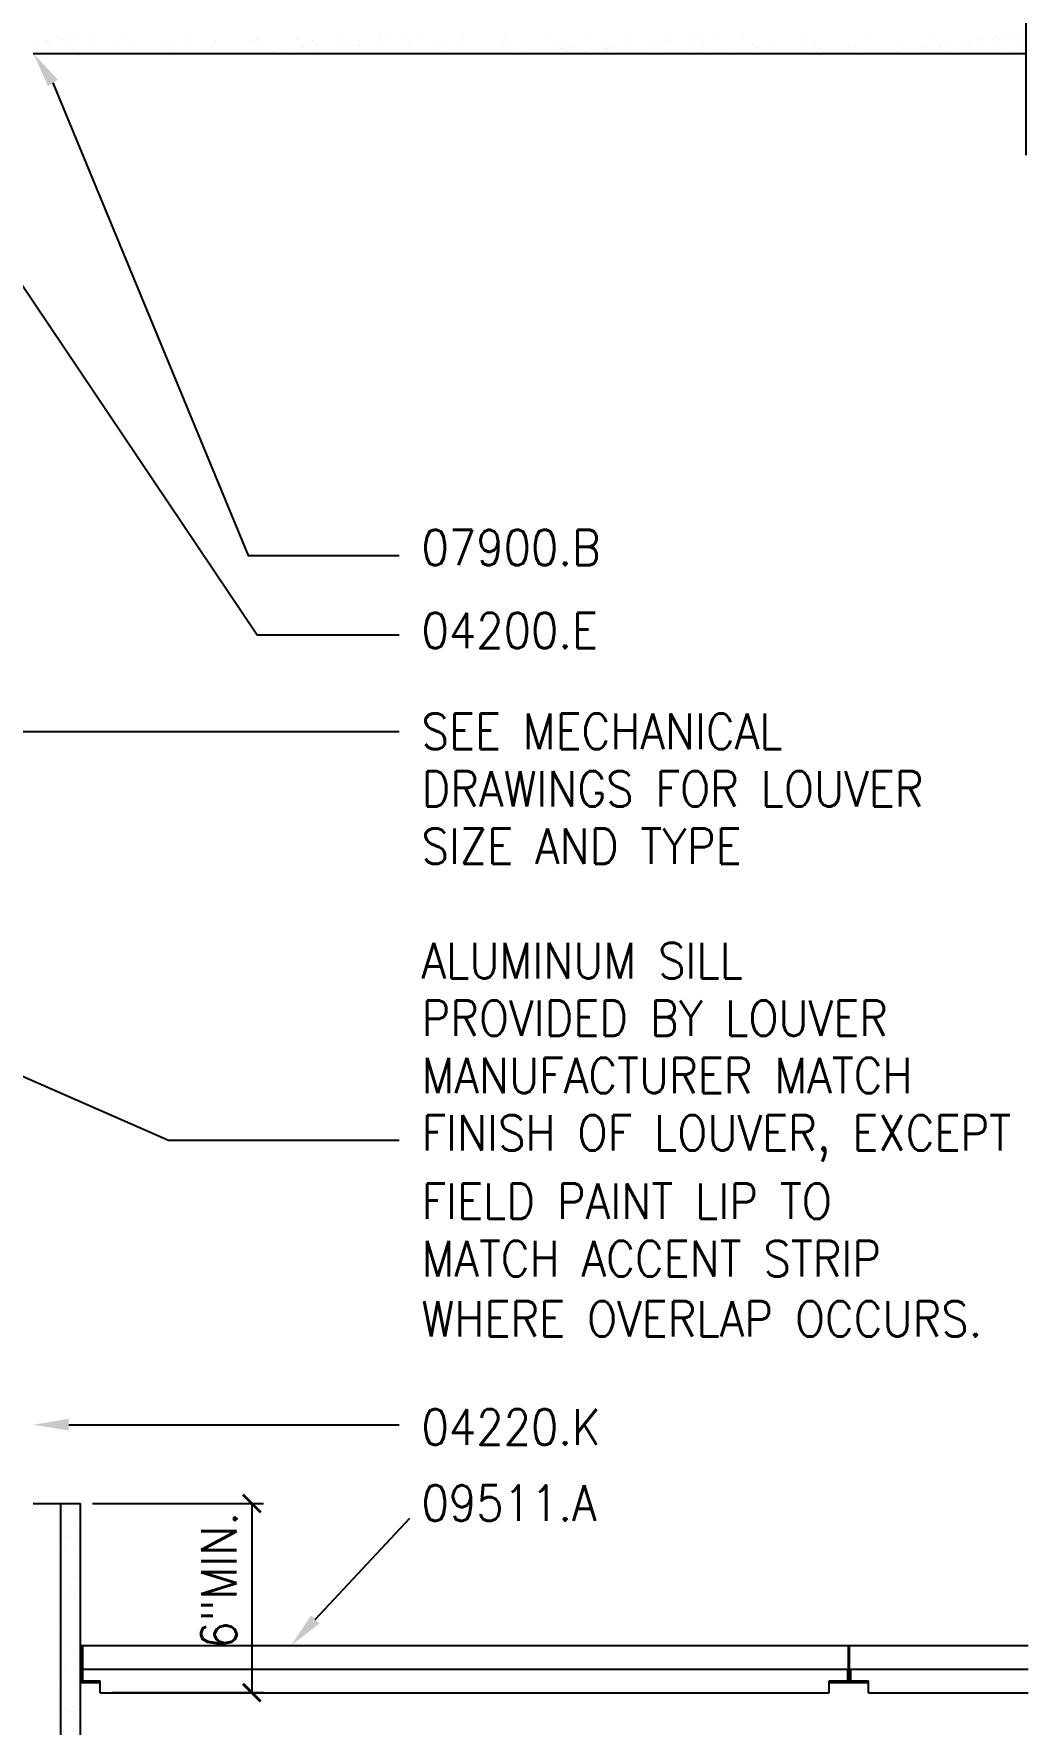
# Model space of a CAD drawing. Extents: x 10 to 698, y 9 to 300.
# Drawn here: x 324 to 355.6, y 164.1 to 217.7 of the extents above; entities that cross this region are included whole.
import ezdxf

# ---------------------------------------------------------------- set-up
doc = ezdxf.new("R2010")
doc.units = 0
doc.header["$LTSCALE"] = 0.5
doc.header["$MEASUREMENT"] = 0
doc.layers.get('0').update_dxf_attribs({"linetype": 'CONTINUOUS'})
doc.layers.get('DEFPOINTS').update_dxf_attribs({"linetype": 'CONTINUOUS'})
for name, color, linetype in [('A-ANNO-DIMS', 7, 'CONTINUOUS'), ('A-ANNO-NOTE', 7, 'CONTINUOUS'), ('A-ANNO-SYMB', 7, 'CONTINUOUS'), ('A-SECT-MCUT', 2, 'CONTINUOUS'), ('A-SECT-PATT', 8, 'CONTINUOUS')]:
    doc.layers.add(name, color=color, linetype=linetype)
doc.styles.add('NOTE', font='romans.shx', dxfattribs={"width": 0.9})
doc.dimstyles.new('A1-12', dxfattribs={"dimscale": 12, "dimtxt": 0.09375, "dimasz": 0.046875, "dimexe": 0.03125, "dimexo": 0.03125, "dimgap": 0.03125, "dimtad": 1, "dimdec": 8, "dimzin": 3, "dimdsep": 46, "dimlunit": 4, "dimtxsty": 'Standard', "dimblk1": 'ARCHTICK', "dimblk2": 'ARCHTICK', "dimsah": 1, "dimcen": 0.09375, "dimclrd": 256, "dimclre": 256, "dimclrt": 256, "dimadec": 0, "dimazin": 0, "dimtfac": 1, "dimtdec": 8, "dimtmove": 2, "dimatfit": 3, "dimldrblk": 'ARCHTICK', "dimfxl": 0, "dimtolj": 1, "dimtzin": 3, "dimarcsym": 0})

# ---------------------------------------------------------------- blocks, each defined once
blk = doc.blocks.new('_ARCHTICK')
at = {"color": 0, "linetype": 'ByBlock'}
blk.add_lwpolyline([(-0.5, -0.5, 0.15, 0.15, 0), (0.5, 0.5, 0.15, 0.15, 0)], format="xyseb", dxfattribs=at)
blk = doc.blocks.new('*D52')
at = {"linetype": 'ByBlock'}
for p, q in [((325.88, 171.075), (331.311, 171.075)), ((330.936, 171.075), (330.936, 165.075)), ((326.505, 165.075), (331.311, 165.075))]:
    blk.add_line(p, q, dxfattribs=at)
at = {"layer": 'DEFPOINTS', "color": 0, "linetype": 'ByBlock'}
for p in [(325.505, 171.075), (326.13, 165.075), (330.936, 165.075)]:
    blk.add_point(p, dxfattribs=at)
at = {"linetype": 'ByBlock', "xscale": 0.5625, "yscale": 0.5625, "zscale": 0.5625}
for p, rotation in [((330.936, 171.075), 90), ((330.936, 165.075), 270)]:
    blk.add_blockref('_ARCHTICK', p, dxfattribs=dict(at, rotation=rotation))
at = {"linetype": 'ByBlock', "style": 'NOTE', "width": 0.9}
blk.add_text('6"MIN.', height=1.125, rotation=90, dxfattribs=at).set_placement((330.454, 166.467))
blk = doc.blocks.new('*X301')
at = {"color": 0}
for p, q in [((324.886, 170.935), (324.886, 170.935)), ((325.399, 170.681), (325.399, 170.681)), ((325.189, 170.02), (325.189, 170.02)), ((325.361, 170.351), (325.361, 170.351)), ((324.941, 169.648), (324.941, 169.648)), ((325.006, 169.583), (325.006, 169.583)), ((325.347, 169.701), (325.347, 169.701)), ((325.43, 169.717), (325.43, 169.717)), ((325.142, 168.38), (325.142, 168.38)), ((325.199, 168.465), (325.199, 168.465)), ((325.402, 168.414), (325.402, 168.414)), ((325.462, 168.754), (325.462, 168.754)), ((325.208, 168.186), (325.208, 168.186)), ((325.3, 168.102), (325.3, 168.102)), ((325.41, 168.331), (325.41, 168.331)), ((325.493, 167.791), (325.493, 167.791)), ((324.924, 167.056), (324.924, 167.056)), ((324.88, 166.333), (324.88, 166.333)), ((325.016, 166.592), (325.016, 166.592)), ((325.257, 166.326), (325.257, 166.326)), ((324.978, 165.769), (324.978, 165.769)), ((325.385, 165.822), (325.385, 165.822)), ((324.912, 165.369), (324.912, 165.369)), ((325.42, 165.34), (325.42, 165.34)), ((324.943, 164.406), (324.943, 164.406)), ((325.064, 164.572), (325.064, 164.572)), ((325.179, 164.501), (325.179, 164.501)), ((325.276, 164.492), (325.276, 164.492)), ((325.369, 164.407), (325.369, 164.407)), ((325.439, 164.535), (325.439, 164.535)), ((324.89, 163.029), (324.89, 163.029)), ((324.961, 163.177), (324.961, 163.177)), ((324.975, 163.442), (324.975, 163.442)), ((325.257, 163.454), (325.257, 163.454)), ((325.468, 163.32), (325.468, 163.32)), ((325.006, 162.479), (325.006, 162.479)), ((325.325, 162.631), (325.325, 162.631)), ((325.422, 161.943), (325.422, 161.943)), ((325.015, 161.89), (325.015, 161.89)), ((325.038, 161.515), (325.038, 161.515)), ((325.074, 161.581), (325.074, 161.581)), ((325.069, 160.552), (325.069, 160.552)), ((325.216, 160.622), (325.216, 160.622)), ((325.345, 160.797), (325.345, 160.797)), ((325.437, 160.712), (325.437, 160.712)), ((325.476, 160.656), (325.476, 160.656)), ((325.478, 160.329), (325.478, 160.329)), ((324.912, 159.695), (324.912, 159.695)), ((324.959, 159.334), (324.959, 159.334)), ((324.998, 159.299), (324.998, 159.299)), ((325.101, 159.589), (325.101, 159.589)), ((325.123, 159.561), (325.123, 159.561)), ((325.394, 158.936), (325.394, 158.936)), ((325.132, 158.625), (325.132, 158.625)), ((325.316, 158.443), (325.316, 158.443)), ((325.052, 158.011), (325.052, 158.011)), ((325.164, 157.662), (325.164, 157.662)), ((325.459, 158.065), (325.459, 158.065)), ((324.915, 157.558), (324.915, 157.558)), ((325.132, 156.57), (325.132, 156.57)), ((325.195, 156.698), (325.195, 156.698)), ((325.253, 156.743), (325.253, 156.743)), ((325.413, 157.102), (325.413, 157.102)), ((316.644, 156.063), (316.644, 156.063)), ((317.995, 156.111), (317.995, 156.111)), ((319.303, 156.128), (319.303, 156.128)), ((319.869, 156.034), (319.869, 156.034)), ((320.13, 156.069), (320.13, 156.069)), ((320.536, 156.122), (320.536, 156.122)), ((320.582, 156.122), (320.582, 156.122)), ((321.933, 156.17), (321.933, 156.17)), ((322.499, 156.14), (322.499, 156.14)), ((323.242, 156.187), (323.242, 156.187)), ((324.437, 156.18), (324.437, 156.18)), ((324.521, 156.181), (324.521, 156.181)), ((316.041, 155.6), (316.041, 155.6)), ((316.499, 155.59), (316.499, 155.59)), ((316.781, 155.922), (316.781, 155.922)), ((316.873, 155.847), (316.873, 155.847)), ((316.965, 155.762), (316.965, 155.762)), ((316.992, 155.788), (316.992, 155.788)), ((317.178, 155.68), (317.178, 155.68)), ((317.35, 155.617), (317.35, 155.617)), ((317.438, 155.714), (317.438, 155.714)), ((317.844, 155.768), (317.844, 155.768)), ((318.338, 155.925), (318.338, 155.925)), ((318.524, 155.857), (318.524, 155.857)), ((318.549, 155.791), (318.549, 155.791)), ((318.629, 155.61), (318.629, 155.61)), ((318.784, 155.891), (318.784, 155.891)), ((318.903, 155.802), (318.903, 155.802)), ((319.19, 155.945), (319.19, 155.945)), ((319.895, 155.928), (319.895, 155.928)), ((319.979, 155.659), (319.979, 155.659)), ((320.106, 155.793), (320.106, 155.793)), ((320.904, 155.785), (320.904, 155.785)), ((320.996, 155.701), (320.996, 155.701)), ((321.288, 155.676), (321.288, 155.676)), ((321.452, 155.931), (321.452, 155.931)), ((321.663, 155.796), (321.663, 155.796)), ((322.567, 155.67), (322.567, 155.67)), ((322.934, 155.741), (322.934, 155.741)), ((323.009, 155.933), (323.009, 155.933)), ((323.22, 155.799), (323.22, 155.799)), ((323.918, 155.718), (323.918, 155.718)), ((324.566, 155.936), (324.566, 155.936)), ((324.777, 155.802), (324.777, 155.802)), ((324.935, 155.724), (324.935, 155.724)), ((325.027, 155.639), (325.027, 155.639)), ((325.227, 155.735), (325.227, 155.735))]:
    blk.add_line(p, q, dxfattribs=at)
blk = doc.blocks.new('*X257')
at = {"color": 0}
for p, q in [((324.035, 217.428), (324.035, 217.428)), ((324.441, 217.481), (324.441, 217.481)), ((324.49, 217.387), (324.49, 217.387)), ((324.798, 217.598), (324.798, 217.598)), ((324.89, 217.513), (324.89, 217.513)), ((325.021, 217.324), (325.021, 217.324)), ((325.12, 217.571), (325.12, 217.571)), ((325.232, 217.189), (325.232, 217.189)), ((325.381, 217.605), (325.381, 217.605)), ((325.787, 217.658), (325.787, 217.658)), ((325.84, 217.436), (325.84, 217.436)), ((326.578, 217.326), (326.578, 217.326)), ((326.789, 217.192), (326.789, 217.192)), ((326.828, 217.554), (326.828, 217.554)), ((327.149, 217.453), (327.149, 217.453)), ((328.135, 217.329), (328.135, 217.329)), ((328.346, 217.195), (328.346, 217.195)), ((328.428, 217.446), (328.428, 217.446)), ((328.829, 217.537), (328.829, 217.537)), ((328.921, 217.452), (328.921, 217.452)), ((329.692, 217.332), (329.692, 217.332)), ((329.779, 217.495), (329.779, 217.495)), ((329.903, 217.198), (329.903, 217.198)), ((330.859, 217.492), (330.859, 217.492)), ((331.087, 217.512), (331.087, 217.512)), ((331.249, 217.335), (331.249, 217.335)), ((331.46, 217.201), (331.46, 217.201)), ((332.311, 217.223), (332.311, 217.223)), ((332.366, 217.506), (332.366, 217.506)), ((332.571, 217.257), (332.571, 217.257)), ((332.807, 217.338), (332.807, 217.338)), ((332.86, 217.475), (332.86, 217.475)), ((332.952, 217.391), (332.952, 217.391)), ((332.977, 217.31), (332.977, 217.31)), ((333.017, 217.203), (333.017, 217.203)), ((333.657, 217.4), (333.657, 217.4)), ((333.717, 217.554), (333.717, 217.554)), ((333.917, 217.434), (333.917, 217.434)), ((334.323, 217.488), (334.323, 217.488)), ((334.364, 217.341), (334.364, 217.341)), ((334.574, 217.206), (334.574, 217.206)), ((334.89, 217.431), (334.89, 217.431)), ((335.002, 217.577), (335.002, 217.577)), ((335.026, 217.571), (335.026, 217.571)), ((335.263, 217.611), (335.263, 217.611)), ((335.669, 217.665), (335.669, 217.665)), ((335.921, 217.343), (335.921, 217.343)), ((336.132, 217.209), (336.132, 217.209)), ((336.305, 217.565), (336.305, 217.565)), ((336.891, 217.414), (336.891, 217.414)), ((336.983, 217.329), (336.983, 217.329)), ((337.478, 217.346), (337.478, 217.346)), ((337.655, 217.613), (337.655, 217.613)), ((337.689, 217.212), (337.689, 217.212)), ((338.921, 217.37), (338.921, 217.37)), ((338.964, 217.63), (338.964, 217.63)), ((339.035, 217.349), (339.035, 217.349)), ((339.246, 217.215), (339.246, 217.215)), ((339.64, 217.161), (339.64, 217.161)), ((340.243, 217.624), (340.243, 217.624)), ((340.592, 217.352), (340.592, 217.352)), ((340.803, 217.218), (340.803, 217.218)), ((340.922, 217.352), (340.922, 217.352)), ((340.949, 217.178), (340.949, 217.178)), ((341.014, 217.268), (341.014, 217.268)), ((341.593, 217.673), (341.593, 217.673)), ((342.149, 217.355), (342.149, 217.355)), ((342.193, 217.229), (342.193, 217.229)), ((342.228, 217.172), (342.228, 217.172)), ((342.36, 217.22), (342.36, 217.22)), ((342.453, 217.263), (342.453, 217.263)), ((342.86, 217.317), (342.86, 217.317)), ((342.902, 217.689), (342.902, 217.689)), ((342.952, 217.308), (342.952, 217.308)), ((343.539, 217.406), (343.539, 217.406)), ((343.578, 217.221), (343.578, 217.221)), ((343.706, 217.357), (343.706, 217.357)), ((343.799, 217.441), (343.799, 217.441)), ((343.917, 217.223), (343.917, 217.223)), ((344.181, 217.683), (344.181, 217.683)), ((344.206, 217.494), (344.206, 217.494)), ((344.885, 217.583), (344.885, 217.583)), ((344.887, 217.237), (344.887, 217.237)), ((344.953, 217.291), (344.953, 217.291)), ((345.045, 217.206), (345.045, 217.206)), ((345.145, 217.618), (345.145, 217.618)), ((345.263, 217.36), (345.263, 217.36)), ((345.474, 217.226), (345.474, 217.226)), ((345.551, 217.671), (345.551, 217.671)), ((346.166, 217.231), (346.166, 217.231)), ((346.548, 217.645), (346.548, 217.645)), ((346.82, 217.363), (346.82, 217.363)), ((346.983, 217.247), (346.983, 217.247)), ((347.031, 217.229), (347.031, 217.229)), ((347.517, 217.28), (347.517, 217.28)), ((348.377, 217.366), (348.377, 217.366)), ((348.486, 217.686), (348.486, 217.686)), ((348.588, 217.232), (348.588, 217.232)), ((348.825, 217.297), (348.825, 217.297)), ((348.984, 217.23), (348.984, 217.23)), ((349.934, 217.369), (349.934, 217.369)), ((350.104, 217.29), (350.104, 217.29)), ((350.145, 217.234), (350.145, 217.234)), ((350.487, 217.668), (350.487, 217.668)), ((350.579, 217.584), (350.579, 217.584)), ((351.014, 217.185), (351.014, 217.185)), ((351.455, 217.339), (351.455, 217.339)), ((351.491, 217.372), (351.491, 217.372)), ((351.702, 217.237), (351.702, 217.237)), ((352.075, 217.236), (352.075, 217.236)), ((352.335, 217.27), (352.335, 217.27)), ((352.517, 217.624), (352.517, 217.624)), ((352.742, 217.323), (352.742, 217.323)), ((352.764, 217.356), (352.764, 217.356)), ((353.015, 217.168), (353.015, 217.168)), ((353.048, 217.374), (353.048, 217.374)), ((353.259, 217.24), (353.259, 217.24)), ((353.421, 217.413), (353.421, 217.413)), ((353.681, 217.447), (353.681, 217.447)), ((354.043, 217.35), (354.043, 217.35)), ((354.088, 217.5), (354.088, 217.5)), ((354.518, 217.607), (354.518, 217.607)), ((354.606, 217.377), (354.606, 217.377)), ((354.61, 217.523), (354.61, 217.523)), ((354.767, 217.59), (354.767, 217.59)), ((354.816, 217.243), (354.816, 217.243)), ((355.027, 217.624), (355.027, 217.624)), ((355.393, 217.398), (355.393, 217.398)), ((355.434, 217.678), (355.434, 217.678)), ((325.325, 217.115), (325.325, 217.115)), ((327.326, 217.098), (327.326, 217.098)), ((331.225, 217.08), (331.225, 217.08)), ((331.632, 217.133), (331.632, 217.133)), ((335.702, 217.102), (335.702, 217.102)), ((337.01, 217.119), (337.01, 217.119)), ((338.29, 217.113), (338.29, 217.113)), ((341.107, 217.086), (341.107, 217.086)), ((341.514, 217.14), (341.514, 217.14)), ((349.076, 217.145), (349.076, 217.145)), ((350.989, 217.093), (350.989, 217.093)), ((351.396, 217.146), (351.396, 217.146)), ((353.107, 217.084), (353.107, 217.084)), ((355.045, 217.124), (355.045, 217.124))]:
    blk.add_line(p, q, dxfattribs=at)

msp = doc.modelspace()

# ---------------------------------------------------------------- linework, layer by layer
at = {"layer": 'A-ANNO-NOTE'}
for p, q in [((316.12957064, 195.56874188), (335.61175645, 195.56874188)), ((325.12957064, 173.57481756), (335.61175645, 173.57481756)), ((332.94998019, 167.39601873), (335.95460777, 170.60489736))]:
    msp.add_line(p, q, dxfattribs=at)
at = {"layer": 'A-ANNO-NOTE', "flags": 128}
for points in [[(324.62618492, 216.13714988), (330.81951363, 201.14796417), (335.61175645, 201.14796417)], [(320.27943458, 214.73818119), (331.10252672, 198.62609749), (335.61175645, 198.62609749)], [(314.53526422, 188.62393426), (328.2973966, 182.60360394), (335.61175645, 182.60360394)]]:
    msp.add_lwpolyline(points, dxfattribs=at)
at = {"layer": 'A-ANNO-NOTE', "linetype": 'Continuous', "extrusion": (0, 0, -1)}
msp.add_solid([(-324.46990697, 216.0335475), (-324.00457064, 217.07481756), (-324.78246287, 216.24075226)], dxfattribs=at)
at = {"layer": 'A-ANNO-NOTE', "linetype": 'Continuous', "extrusion": (-1.22461e-16, 1.22461e-16, -1)}
msp.add_solid([(-325.12957064, 173.38731756), (-324.00457064, 173.57481756), (-325.12957064, 173.76231756)], dxfattribs=at)
at = {"layer": 'A-ANNO-NOTE', "linetype": 'Continuous', "extrusion": (-1.73092e-16, -5.6899e-18, -1)}
msp.add_solid([(-333.08684705, 167.2678637), (-332.18104999, 166.57481756), (-332.81311332, 167.52417376)], dxfattribs=at)
at = {"layer": 'A-ANNO-SYMB'}
msp.add_line((355.50457064, 213.84944366), (355.50457064, 243.98360621), dxfattribs=at)
at = {"layer": 'A-SECT-MCUT'}
for p, q in [((324.00457064, 217.07481756), (355.50457064, 217.07481756)), ((324.00457064, 171.07481756), (325.50457064, 171.07481756)), ((324.87957064, 156.19981756), (324.87957064, 171.07481756)), ((325.50457064, 155.57481756), (325.50457064, 171.07481756)), ((325.50457064, 166.57481756), (355.56725479, 166.57481756)), ((325.59832064, 165.82481756), (349.83269564, 165.82481756)), ((349.83269564, 165.82481756), (349.83269564, 165.44981756)), ((349.92644564, 165.82481756), (349.92644564, 165.44981756)), ((349.92644564, 165.82481756), (355.56725479, 165.82481756)), ((325.50457064, 165.44981756), (326.12957064, 165.44981756)), ((326.12957064, 165.07481756), (326.12957064, 165.44981756)), ((349.25457064, 165.44981756), (349.83269564, 165.44981756)), ((349.25457064, 165.07481756), (349.25457064, 165.44981756)), ((349.92644564, 165.44981756), (350.50457064, 165.44981756)), ((350.50457064, 165.07481756), (350.50457064, 165.44981756)), ((326.12957064, 165.07481756), (349.25457064, 165.07481756)), ((350.50457064, 165.07481756), (355.56725479, 165.07481756))]:
    msp.add_line(p, q, dxfattribs=at)
for points in [[(325.55136835, 165.40294256, 0.09375, 0.09375, 0), (325.55144564, 166.57481756, 0.09375, 0.09375, 0)], [(349.87949335, 165.40294256, 0.09375, 0.09375, 0), (349.87957064, 166.57481756, 0.09375, 0.09375, 0)], [(325.50449335, 165.40294256, 0.09375, 0.09375, 0), (326.12957064, 165.40294256, 0.09375, 0.09375, 0)], [(349.25457064, 165.40294256, 0.09375, 0.09375, 0), (350.50457064, 165.40294256, 0.09375, 0.09375, 0)]]:
    msp.add_lwpolyline(points, format="xyseb", dxfattribs=at)

# ---------------------------------------------------------------- block references
at = {"layer": 'A-SECT-PATT', "linetype": 'Continuous'}
for name in ['*X257', '*X301']:
    msp.add_blockref(name, (0, 0), dxfattribs=at)

# ---------------------------------------------------------------- texts
at = {"layer": 'A-ANNO-NOTE', "style": 'NOTE', "width": 0.9}
for s, p in [('07900.B', (336.32058556, 200.83676134)), ('04200.E', (336.32058556, 198.20495858)), ('SEE MECHANICAL', (336.32058556, 195.00489799)), ('DRAWINGS FOR LOUVER', (336.32058556, 193.18346942)), ('SIZE AND TYPE', (336.32058556, 191.36204085)), ('ALUMINUM SILL', (336.32058556, 187.73169202)), ('PROVIDED BY LOUVER', (336.32058556, 185.91026345)), ('MANUFACTURER MATCH', (336.32058556, 184.08883488)), ('FINISH OF LOUVER, EXCEPT', (336.32058556, 182.2674063)), ('FIELD PAINT LIP TO', (336.32058556, 180.10142188)), ('MATCH ACCENT STRIP', (336.32058556, 178.27999215)), ('WHERE OVERLAP OCCURS.', (336.32058556, 176.3724249)), ('04220.K', (336.32058556, 172.9385769)), ('09511.A', (336.32058556, 170.52754173))]:
    msp.add_text(s, height=1.125, dxfattribs=at).set_placement(p)

# ---------------------------------------------------------------- dimensions: what is measured, and where the dimension line sits
at = {"layer": 'A-ANNO-DIMS'}
dim = msp.add_linear_dim(base=(330.9363625301, 165.074817563), p1=(325.5045706439, 171.074817563), p2=(326.1295706439, 165.074817563), angle=90, text='<>MIN.', dimstyle='A1-12', dxfattribs=at)
dim.commit()
dim.dimension.update_dxf_attribs({"geometry": '*D52', "text_midpoint": (329.891719673, 168.8299743286), "dimtype": 128})

doc.saveas('drawing.dxf')
